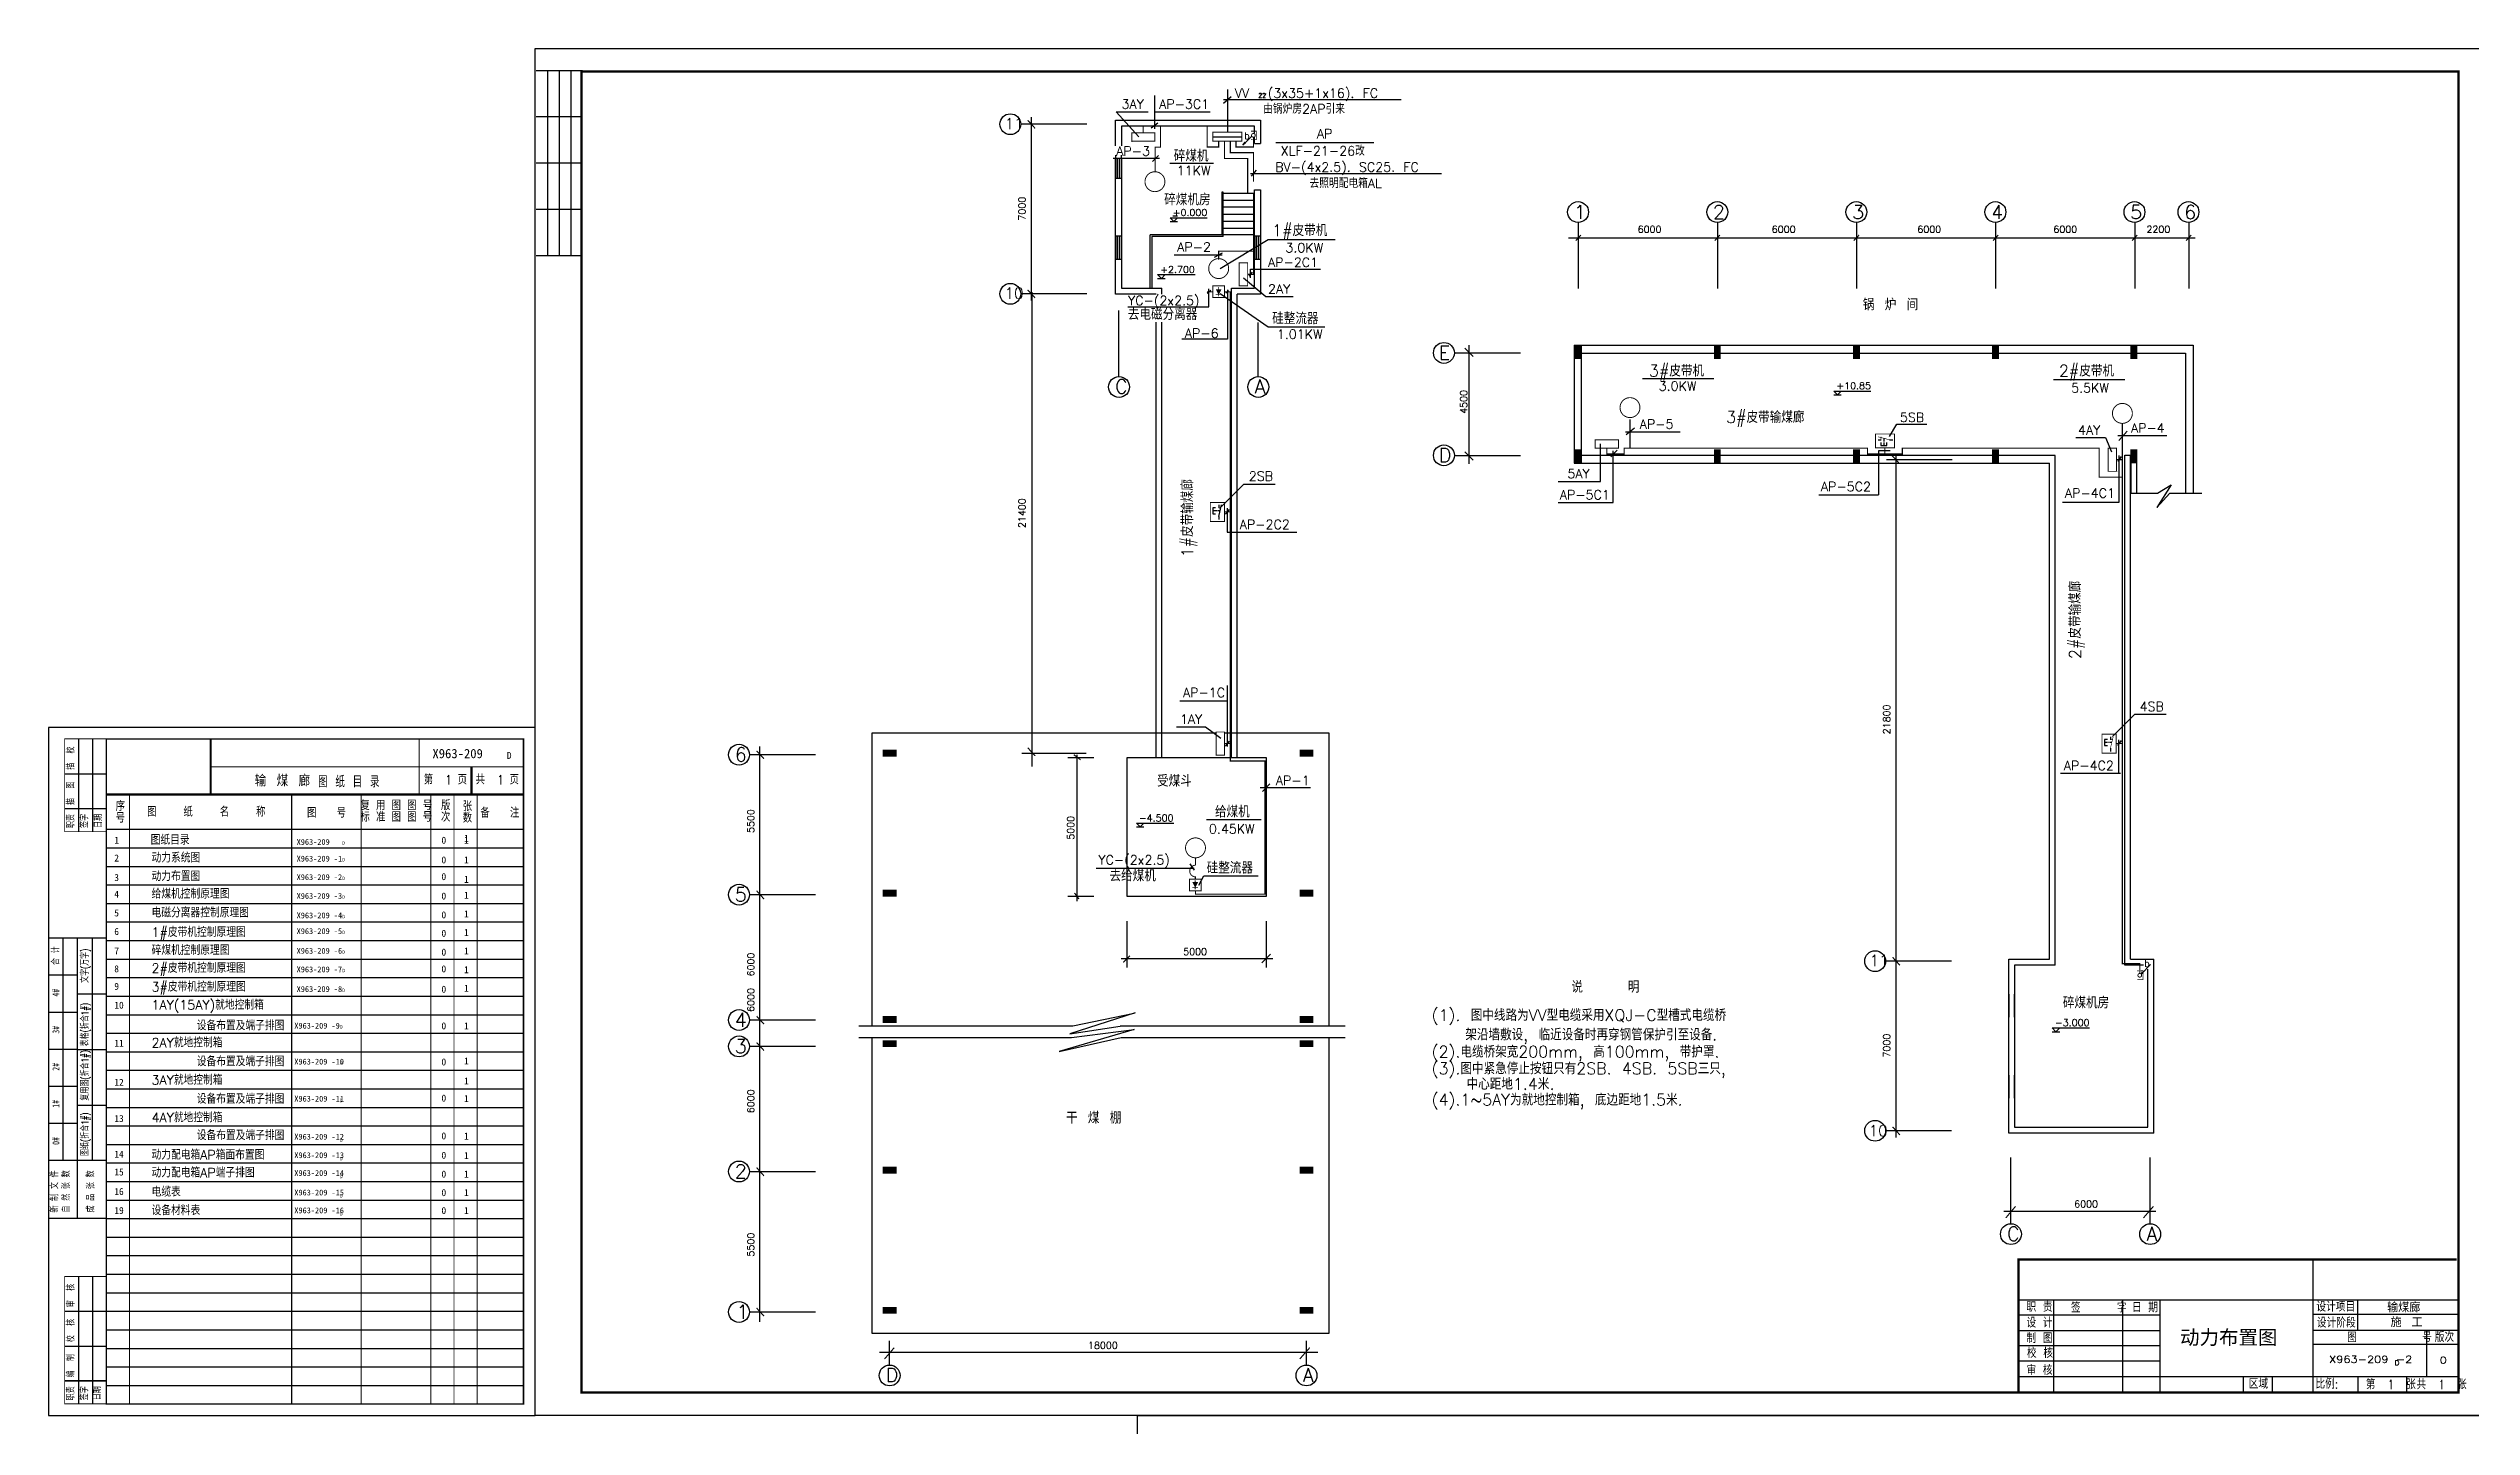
# Model space of a CAD drawing. Extents: x 385 to 3225, y -5 to 1635.
# Drawn here: x 385 to 1431, y 810 to 1405 of the extents above; entities that cross this region are included whole.
import ezdxf
from ezdxf.enums import TextEntityAlignment as Align

# ---------------------------------------------------------------- set-up
doc = ezdxf.new("R2010")
doc.units = 0
doc.header["$LTSCALE"] = 30
doc.header["$MEASUREMENT"] = 0
doc.linetypes.add('CENTER', pattern=[2, 1.25, -0.25, 0.25, -0.25])
doc.layers.get('0').update_dxf_attribs({"linetype": 'CONTINUOUS'})
for name, color, linetype in [('4', 1, 'CENTER'), ('DIM', 3, 'CONTINUOUS'), ('HZ', 3, 'CONTINUOUS')]:
    doc.layers.add(name, color=color, linetype=linetype)
doc.styles.add('HZ', font='txt', dxfattribs={"bigfont": 'hztxt'})

msp = doc.modelspace()

# ---------------------------------------------------------------- linework, layer by layer
for p, q in [((595, 815), (595, 1405)), ((595, 1405), (1435, 1405)), ((595.4, 1395.5), (615.4, 1395.5)), ((600.4, 1395.6), (600.4, 1315.6)), ((605.4, 1395.6), (605.4, 1315.6)), ((610.4, 1395.6), (610.4, 1315.6)), ((862.3, 1384.7), (862.3, 1370.3)), ((895.4, 1384.1), (892.1, 1381.3)), ((892.1, 1382.9), (968.8, 1382.9)), ((595.4, 1375.6), (615.4, 1375.6)), ((804.5, 1372.4), (833.1, 1372.4)), ((809.1, 1375.4), (809.1, 1296.2)), ((845.5, 1374), (908, 1374)), ((845.5, 1363), (845.5, 1374)), ((855.5, 1366.8), (845.8, 1377.7)), ((845.8, 1377.7), (859.6, 1377.7)), ((848, 1371.5), (848, 1363)), ((905.5, 1371.5), (848, 1371.5)), ((863.7, 1372.8), (860.8, 1370.6)), ((862.3, 1377.6), (886.3, 1377.6)), ((905.5, 1368.4), (905.5, 1371.5)), ((908, 1374), (908, 1364)), ((887.5, 1366.9), (900, 1366.9)), ((904.3, 1367.1), (900.4, 1363.2)), ((900.4, 1363.2), (901.4, 1364.5)), ((901.6, 1364.2), (900.4, 1363.2)), ((901.4, 1364.5), (901.3, 1364.1)), ((901.3, 1364.1), (901.6, 1364.2)), ((905.5, 1364), (905.5, 1366.5)), ((905.5, 1364), (908, 1364)), ((914.6, 1364.4), (957, 1364.4)), ((595.4, 1355.6), (615.4, 1355.6)), ((844.5, 1357.7), (864.5, 1357.7)), ((845.5, 1359), (845.5, 1349)), ((845.5, 1299), (845.5, 1357.2)), ((845.5, 1349), (848, 1349)), ((846.3, 1349), (846.3, 1357.2)), ((847.2, 1349), (847.2, 1357.2)), ((848, 1349), (848, 1359)), ((848, 1357.2), (848, 1301.5)), ((864.1, 1358.8), (861.5, 1356.2)), ((868.9, 1355.5), (887.8, 1355.5)), ((903.7, 1351), (986.1, 1351)), ((906.2, 1352.5), (904, 1349.9)), ((892, 1343), (891.4, 1343)), ((891.4, 1343), (891.4, 1324.5)), ((892, 1323.9), (892, 1343)), ((892, 1342.5), (905.5, 1342.5)), ((892, 1339.5), (905.5, 1339.5)), ((905.5, 1344), (908, 1344)), ((905.5, 1301.5), (905.5, 1344)), ((905.5, 1342.5), (905.6, 1342.5)), ((908, 1344), (908, 1299)), ((595.4, 1335.6), (615.4, 1335.6)), ((869, 1331.9), (885.1, 1331.9)), ((869, 1331.9), (870.6, 1330.3)), ((869, 1330.3), (872.3, 1330.3)), ((870.2, 1332.7), (872.3, 1332.7)), ((870.6, 1330.3), (872.3, 1331.9)), ((892, 1336.6), (905.5, 1336.6)), ((892, 1333.5), (905.6, 1333.5)), ((892, 1330.5), (905.6, 1330.5)), ((1045.2, 1330.1), (1045.2, 1301.4)), ((1105.2, 1330.1), (1105.2, 1301.4)), ((1165.2, 1330.1), (1165.2, 1301.4)), ((1225.3, 1330.1), (1225.3, 1301.4)), ((1285.3, 1330.1), (1285.3, 1301.4)), ((1308.6, 1330.1), (1308.6, 1301.4)), ((845.5, 1324), (845.5, 1314)), ((848, 1324), (845.5, 1324)), ((846.3, 1314), (846.3, 1324)), ((847.2, 1314), (847.2, 1324)), ((848, 1314), (848, 1324)), ((860.5, 1301.6), (860.5, 1324.6)), ((905.5, 1324.5), (860.5, 1324.5)), ((892, 1323.9), (861.1, 1323.9)), ((861.1, 1323.9), (861.1, 1301.6)), ((890.7, 1310), (911.4, 1322.6)), ((892, 1327.5), (905.6, 1327.5)), ((908, 1324), (905.5, 1324)), ((905.5, 1324), (905.5, 1314)), ((906.3, 1314), (906.3, 1324)), ((907.2, 1314), (907.2, 1324)), ((908, 1314), (908, 1324)), ((911.4, 1322.6), (940.3, 1322.6)), ((1040.9, 1323.3), (1311.4, 1323.3)), ((595.4, 1315.6), (615.4, 1315.6)), ((845.5, 1314), (848, 1314)), ((863.6, 1307.4), (879.8, 1307.4)), ((863.6, 1307.4), (865.3, 1305.7)), ((865.3, 1305.7), (866.9, 1307.4)), ((870.8, 1316), (891.5, 1316)), ((891.5, 1316.7), (888.1, 1314.8)), ((904.4, 1308.4), (903, 1306.7)), ((903.7, 1306), (903.7, 1309.7)), ((903.7, 1309.7), (934, 1309.7)), ((905.5, 1314), (908, 1314)), ((804.5, 1299.2), (833.1, 1299.2)), ((809.4, 1299.8), (809.4, 1095.1)), ((863, 1299), (845.5, 1299)), ((848, 1301.5), (865.5, 1301.5)), ((863.6, 1305.7), (866.9, 1305.7)), ((865.5, 1299), (865.5, 1301.5)), ((886.6, 1300.6), (885, 1299.2)), ((885.7, 1293.5), (885.7, 1301.2)), ((890.7, 1299.3), (911.4, 1284.9)), ((894.3, 1300.6), (893.1, 1299.4)), ((893.8, 1300.8), (893.8, 1279.5)), ((895.5, 1099), (895.5, 1301.5)), ((895.5, 1301.5), (905.5, 1301.5)), ((898, 1099), (898, 1299)), ((905.5, 1299), (898, 1299)), ((900.7, 1306), (910.3, 1297.9)), ((908, 1299), (905.5, 1299)), ((910.3, 1297.9), (922.1, 1297.9)), ((846.9, 1263.3), (846.9, 1291.9)), ((850.8, 1293.5), (885.7, 1293.5)), ((863, 1099), (863, 1286.9)), ((865.5, 1099), (865.5, 1286.9)), ((907.1, 1263.3), (907.1, 1286.8)), ((893.8, 1279.5), (874.1, 1279.5)), ((911.4, 1284.9), (935.8, 1284.9)), ((997.9, 1276.9), (997.9, 1225.7)), ((1043.4, 1277), (1310.6, 1277)), ((1043.4, 1276.9), (1043.4, 1226)), ((1046.4, 1277), (1046.4, 1226)), ((1310.6, 1277), (1310.6, 1213.1)), ((991.6, 1273.7), (1020.2, 1273.7)), ((1046.4, 1273.5), (1307.2, 1273.5)), ((1307.2, 1273.5), (1307.2, 1213.1)), ((1072.9, 1262.5), (1103.7, 1262.5)), ((1155.4, 1257.1), (1171.5, 1257.1)), ((1155.4, 1257.1), (1157, 1255.5)), ((1155.4, 1255.5), (1158.7, 1255.5)), ((1157, 1255.5), (1158.7, 1257.1)), ((1250.3, 1262.1), (1281.1, 1262.1)), ((1054.8, 1218.1), (1054.8, 1234.3)), ((1065.5, 1239.5), (1089.2, 1239.5)), ((1069.4, 1241.1), (1065.8, 1238.2)), ((1174.6, 1236.1), (1175.9, 1236.1)), ((1175.8, 1234.9), (1175.8, 1233.6)), ((1177.1, 1236.7), (1177.1, 1235.7)), ((1177.1, 1235.4), (1177.1, 1234.9)), ((1177.1, 1234.6), (1177.1, 1233.6)), ((1178.3, 1233.6), (1178.3, 1234.9)), ((1179.5, 1237.5), (1182.7, 1242.8)), ((1179.5, 1236.1), (1180.9, 1236.1)), ((1179.6, 1236.1), (1179.6, 1236.1)), ((1182.7, 1242.8), (1195.6, 1242.8)), ((1259.9, 1237.1), (1272.7, 1237.1)), ((1272.7, 1237.1), (1275.3, 1230.9)), ((1278, 1237.9), (1299.2, 1237.9)), ((1282, 1239.9), (1278.4, 1235.8)), ((991.6, 1229.4), (1020.2, 1229.4)), ((1043.4, 1226), (1248.5, 1226)), ((1046.4, 1229.5), (1251, 1229.5)), ((1061.9, 1231.7), (1059.3, 1228.8)), ((1060.3, 1209), (1060.3, 1231.4)), ((1179.8, 1231.3), (1174.8, 1231.3)), ((1174.8, 1231.3), (1174.8, 1212.3)), ((1175.8, 1233.6), (1178.3, 1233.6)), ((1178.2, 1227.6), (1206.5, 1227.6)), ((1182.2, 1229.9), (1182.2, 1011.4)), ((1248.5, 1011.9), (1248.5, 1226)), ((1251, 1011.9), (1251, 1229.4)), ((1279.4, 1228.9), (1278, 1226.7)), ((1278.4, 1229.4), (1278.4, 1209)), ((1281, 1229.5), (1283.5, 1229.5)), ((1281, 1229.3), (1281, 1229.5)), ((1281, 1011.9), (1281, 1229.4)), ((1283.5, 1011.9), (1283.5, 1229.4)), ((1283.6, 1226), (1283.6, 1213.1)), ((1286.1, 1226), (1286.1, 1213.1)), ((891.2, 1207.3), (900.8, 1217)), ((900.8, 1217), (914.4, 1217)), ((1036.5, 1218.1), (1054.8, 1218.1)), ((1283.5, 1213.1), (1295.1, 1213.1)), ((1301, 1216.6), (1294.9, 1206.9)), ((1294.9, 1206.9), (1300.5, 1213.1)), ((1295.1, 1213.1), (1301, 1216.6)), ((1300.5, 1213.1), (1314.3, 1213.1)), ((888.5, 1205.5), (887.4, 1205.5)), ((888.7, 1206.7), (887.5, 1206.7)), ((887.5, 1206.7), (887.5, 1204.2)), ((887.5, 1204.2), (888.7, 1204.2)), ((889.2, 1205.5), (888.7, 1205.5)), ((890.5, 1205.5), (889.5, 1205.5)), ((890, 1208), (890, 1206.7)), ((890, 1203), (891.2, 1208)), ((890, 1203), (890, 1203)), ((890, 1203), (890, 1201.7)), ((894.5, 1206), (892.8, 1204)), ((893.7, 1206.6), (893.7, 1196.3)), ((1036.5, 1209), (1060.3, 1209)), ((1149, 1212.3), (1174.8, 1212.3)), ((1278.4, 1209), (1254.2, 1209)), ((893.7, 1196.3), (923.7, 1196.3)), ((893.7, 1130.1), (893.7, 1103.8)), ((873.2, 1123.4), (893.7, 1123.4)), ((385, 1112), (385, 815)), ((595, 1112), (385, 1112)), ((595, 815), (595, 1112)), ((740.3, 1109.5), (740.3, 983.1)), ((888.9, 1109.5), (740.3, 1109.5)), ((871.8, 1112.3), (884.3, 1112.3)), ((884.3, 1112.3), (891, 1107.4)), ((937.7, 1109.5), (892.4, 1109.5)), ((937.7, 983.2), (937.7, 1109.5)), ((1275.7, 1108), (1285.3, 1117.7)), ((1285.3, 1117.7), (1298.9, 1117.7)), ((687.4, 1100.3), (716, 1100.3)), ((691.9, 1103.7), (691.9, 982.3)), ((805, 1100.9), (832.8, 1100.9)), ((824.9, 1099), (836.1, 1099)), ((828.8, 1100.2), (828.8, 1037)), ((850.5, 1039), (850.5, 1099)), ((850.5, 1099), (910.5, 1099)), ((861.1, 1099), (861.1, 1099)), ((894.6, 1106.1), (892.8, 1103.9)), ((910.5, 1099), (910.5, 1098.8)), ((910.5, 1098.8), (910.5, 1096.3)), ((1273.3, 1105.4), (1272.2, 1105.4)), ((1272.3, 1106.7), (1272.3, 1104.2)), ((1273.5, 1106.7), (1272.3, 1106.7)), ((1272.3, 1104.2), (1273.5, 1104.2)), ((1274, 1105.4), (1273.6, 1105.4)), ((1275.3, 1105.4), (1274.4, 1105.4)), ((1274.8, 1107.9), (1274.8, 1106.6)), ((1274.8, 1103), (1274.8, 1101.6)), ((1274.8, 1102.9), (1274.8, 1102.9)), ((1279.4, 1106.4), (1277.9, 1104.2)), ((1278.5, 1092.1), (1278.5, 1106.6)), ((912.1, 1087.7), (908.9, 1084.3)), ((910.5, 1097.8), (910.5, 1097.7)), ((910.5, 1096.2), (910.5, 1039)), ((1253.3, 1092.2), (1279.2, 1092.2)), ((907.9, 1086), (929.7, 1086)), ((410, 1068), (590, 1068)), ((854.5, 1070.7), (870.6, 1070.7)), ((854.5, 1070.7), (856.1, 1069)), ((854.5, 1069), (857.7, 1069)), ((856.1, 1069), (857.7, 1070.7)), ((884.8, 1072.2), (908.4, 1072.2)), ((410, 1060), (590, 1060)), ((410, 1052), (590, 1052)), ((837.1, 1051.3), (879.4, 1051.3)), ((877.6, 1053.1), (879.4, 1050.4)), ((881.4, 1043.9), (883.6, 1047.9)), ((883.6, 1047.9), (907.1, 1047.9)), ((410, 1044), (590, 1044)), ((410, 1044), (590, 1044)), ((410, 1036), (590, 1036)), ((687.4, 1039.8), (716, 1039.8)), ((824.9, 1039.2), (836.1, 1039.2)), ((910.5, 1039), (850.5, 1039)), ((410, 1028), (590, 1028)), ((850.4, 1028.4), (850.4, 1008.4)), ((910.5, 1028.4), (910.5, 1008.4)), ((410, 1021), (385, 1021)), ((391.2, 1021), (391.2, 925)), ((397.5, 900), (397.5, 1021)), ((403.8, 1021), (403.8, 925)), ((410, 1020), (590, 1020)), ((397.5, 1005), (385, 1005)), ((410, 1012), (590, 1012)), ((410, 1004), (590, 1004)), ((847.9, 1012.2), (913.4, 1012.2)), ((1177.6, 1011.2), (1206.3, 1011.2)), ((1182.2, 1014.2), (1182.2, 935)), ((1231, 936.9), (1231, 1011.9)), ((1231, 1011.9), (1248.5, 1011.9)), ((1233.5, 1009.4), (1233.5, 939.4)), ((1251, 1009.4), (1233.5, 1009.4)), ((1251, 1009.4), (1251, 1011.9)), ((1281, 1009.4), (1281, 1011.9)), ((1289.1, 1009.4), (1281, 1009.4)), ((1283.5, 1011.9), (1293.5, 1011.9)), ((1288.2, 1005.6), (1292.2, 1009.7)), ((1288.9, 1006.1), (1288.2, 1005.7)), ((1288.3, 1005.7), (1288.7, 1006.4)), ((1288.7, 1006.4), (1288.9, 1006.1)), ((1291, 939.4), (1291, 1007.7)), ((1293.5, 936.9), (1293.5, 1011.9)), ((397.5, 997), (410, 997)), ((410, 996), (590, 996)), ((1231, 996.9), (1231, 986.9)), ((1233.5, 986.9), (1233.5, 996.9)), ((397.5, 989), (385, 989)), ((410, 988), (590, 988)), ((687.4, 985.8), (716, 985.8)), ((691.9, 985.8), (691.9, 974.4)), ((734.7, 983.2), (826.9, 983.2)), ((853.9, 988.8), (825.8, 979.7)), ((825.8, 979.7), (847.5, 983.1)), ((827, 983.2), (853.6, 988.7)), ((847.5, 983.2), (944.6, 983.2)), ((397.5, 973), (385, 973)), ((397.5, 973), (410, 973)), ((410, 980), (590, 980)), ((687.4, 974.4), (716, 974.4)), ((691.9, 978.7), (691.9, 855.5)), ((734.7, 978.2), (826.5, 978.2)), ((740.3, 978.2), (740.3, 850.5)), ((853.6, 981.6), (821.2, 972.1)), ((821.2, 972.1), (847.9, 978.2)), ((826.5, 978.2), (853.6, 981.6)), ((847.9, 978.2), (944.6, 978.2)), ((937.7, 850.5), (937.7, 978.2)), ((1249.7, 982.3), (1265.8, 982.3)), ((1249.7, 982.3), (1251.3, 980.6)), ((1249.7, 980.6), (1253, 980.6)), ((1251.3, 980.6), (1253, 982.3)), ((410, 972), (590, 972)), ((410, 964), (590, 964)), ((397.5, 957), (385, 957)), ((410, 956), (590, 956)), ((1231, 961.9), (1231, 951.9)), ((1233.5, 951.9), (1233.5, 961.9)), ((397.5, 949), (410, 949)), ((410, 948), (590, 948)), ((397.5, 941), (385, 941)), ((410, 940), (590, 940)), ((410, 932), (590, 932)), ((1177.6, 938), (1206.3, 938)), ((1291, 936.9), (1231, 936.9)), ((1233.5, 939.4), (1291, 939.4)), ((1293.5, 936.9), (1291, 936.9)), ((410, 925), (385, 925)), ((410, 924), (590, 924)), ((687.4, 920.3), (716, 920.3)), ((1231.8, 897.7), (1231.8, 926.3)), ((1292, 897.7), (1292, 926.3)), ((410, 916), (590, 916)), ((410, 900), (385, 900)), ((410, 908), (590, 908)), ((410, 900), (590, 900)), ((1228.9, 903.2), (1294.4, 903.2)), ((410, 892), (590, 892)), ((410, 884), (590, 884)), ((410, 876), (590, 876)), ((410, 868), (590, 868)), ((410, 860), (590, 860)), ((687.4, 859.8), (716, 859.8)), ((1235.5, 865), (1424.5, 865)), ((410, 852), (590, 852)), ((740.3, 850.5), (937.7, 850.5)), ((747.9, 836.7), (747.9, 847.3)), ((927.9, 836.7), (927.9, 847.3)), ((410, 844), (590, 844)), ((743.7, 842.3), (932.8, 842.3)), ((410, 836), (590, 836)), ((410, 828), (590, 828)), ((385, 815), (595, 815)), ((1435, 815), (595, 815)), ((855, 405), (855, 815)), ((855, 815), (1435, 815))]:
    msp.add_line(p, q)
at = {"color": 7}
for p, q in [((398, 1107), (398, 1067)), ((404, 1107), (404, 1067)), ((392, 1092), (410, 1092)), ((392, 1077), (410, 1077)), ((398, 875), (398, 820)), ((404, 875), (404, 820)), ((392, 860), (410, 860)), ((392, 845), (410, 845)), ((392, 830), (410, 830)), ((410, 830), (392, 830))]:
    msp.add_line(p, q, dxfattribs=at)
for points, const_width in [([(624, 825), (1425, 825), (1425, 1395), (615, 1395), (615, 825)], 1), ([(893.9, 1368.9), (893.9, 1387.3)], 0.5), ([(807.6, 1374), (810.8, 1370.5)], 0.5), ([(890, 1365), (890, 1362.5), (885, 1362.5), (885, 1371.6), (857.4, 1371.6), (857.4, 1368.6)], 0.5), ([(864.9, 1371.6), (864.9, 1362.4), (862.6, 1362.4), (862.6, 1351.5)], 0.5), ([(852.5, 1365), (862.5, 1365), (862.5, 1368.6), (852.5, 1368.6), (852.5, 1364.7)], 0.4), ([(892.5, 1365), (892.5, 1357.5), (902.5, 1357.5), (902.5, 1342.5), (905, 1342.5), (905, 1307.5), (902.5, 1307.5)], 0.5), ([(895, 1365), (895, 1360), (905, 1360), (905, 1347.5)], 0.5), ([(897.5, 1365), (897.5, 1362.5), (902.5, 1362.5), (905, 1362.5), (905, 1366.8)], 0.5), ([(904, 1365.7), (904.6, 1365.7)], 0.3), ([(904, 1369.3), (906.2, 1369.3), (906.2, 1365.7), (905.4, 1365.7)], 0.3), ([(905, 1317.5), (890, 1317.5), (890, 1313.8)], 0.5), ([(1046.3, 1324.5), (1044.1, 1322.1)], 0.5), ([(1106.3, 1324.5), (1104.1, 1322.1)], 0.5), ([(1166.4, 1324.5), (1164.1, 1322.1)], 0.5), ([(1226.4, 1324.5), (1224.2, 1322.1)], 0.5), ([(1286.4, 1324.5), (1284.2, 1322.1)], 0.5), ([(1309.7, 1324.5), (1307.5, 1322.1)], 0.5), ([(807.6, 1300.8), (810.8, 1297.3)], 0.5), ([(885, 1300), (887.5, 1300)], 0.4), ([(888.7, 1298.9), (891.2, 1298.9)], 0.3), ([(890, 1302), (890, 1298)], 0.4), ([(892.4, 1300), (895, 1300), (895, 1105), (892.5, 1105)], 0.5), ([(996.2, 1275.7), (999.9, 1272)], 0.5), ([(1045.2, 1271), (1045.2, 1277)], 3), ([(1105.2, 1271), (1105.2, 1277)], 3), ([(1165.2, 1271), (1165.2, 1277)], 3), ([(1225.3, 1271), (1225.3, 1277)], 3), ([(1284.9, 1271), (1284.9, 1277)], 3), ([(1067.5, 1232.5), (1067.5, 1245)], 0.5), ([(1173.4, 1238.6), (1173.4, 1232.6), (1181.6, 1232.6), (1181.6, 1238.6), (1173.2, 1238.6)], 0.4), ([(1179.6, 1236.1), (1174.6, 1237.4)], 0.25), ([(1175.8, 1237.4), (1175.8, 1236.1)], 0.25), ([(1280, 1227.5), (1280, 1243.2)], 0.5), ([(996.2, 1231), (999.9, 1227.3)], 0.5), ([(1045.2, 1226), (1045.2, 1232)], 3), ([(1280, 1220), (1270, 1220), (1270, 1232.5), (1185, 1232.5), (1185, 1230), (1170, 1230), (1170, 1232.5), (1065, 1232.5), (1065, 1230), (1057.5, 1230), (1057.5, 1232.5)], 0.5), ([(1105.2, 1226), (1105.2, 1232)], 3), ([(1165.2, 1226), (1165.2, 1232)], 3), ([(1177.5, 1230), (1177.5, 1232.5)], 0.5), ([(1180.6, 1229.3), (1183.6, 1226)], 0.5), ([(1225.3, 1226), (1225.3, 1232)], 3), ([(1277.5, 1222.5), (1277.5, 1232.5), (1273.9, 1232.5), (1273.9, 1222.5), (1277.8, 1222.5)], 0.4), ([(1280, 1022.5), (1280, 1227.5), (1277.5, 1227.5)], 0.5), ([(1284.9, 1226), (1284.9, 1232)], 3), ([(891.2, 1206.7), (890, 1206.7)], 0.25), ([(892.5, 1205), (895.1, 1205)], 0.5), ([(1277.3, 1109.1), (1271.2, 1109.1), (1271.2, 1100.9), (1277.3, 1100.9), (1277.3, 1109.3)], 0.4), ([(690.6, 1101.9), (693.8, 1098.4)], 0.5), ([(745, 1100.9), (751, 1100.9)], 3), ([(807.6, 1103.2), (810.8, 1099.7)], 0.5), ([(827.5, 1100.2), (830.4, 1098)], 0.5), ([(895, 1105), (895, 1097.5), (910, 1097.5), (910, 1055)], 0.5), ([(924.9, 1100.9), (930.9, 1100.9)], 3), ([(1274.8, 1102.9), (1276, 1107.9)], 0.25), ([(1276, 1106.7), (1274.8, 1106.7)], 0.25), ([(1280, 1105), (1277.5, 1105)], 0.5), ([(879.9, 1047.7), (879.9, 1046.5)], 0.5), ([(880, 1041.5), (880, 1040), (910, 1040), (910, 1055)], 0.5), ([(879.9, 1046), (879.9, 1042.1)], 0.4), ([(880, 1052.5), (880, 1055.8)], 0.4), ([(690.6, 1041.5), (693.8, 1037.9)], 0.5), ([(745, 1040.4), (751, 1040.4)], 3), ([(827.8, 1040.5), (829.7, 1037.9)], 0.5), ([(878.7, 1043), (881.1, 1043)], 0.3), ([(924.9, 1040.4), (930.9, 1040.4)], 3), ([(912.4, 1014.1), (908.6, 1010.3)], 0.5), ([(1287.5, 1005.7), (1287.5, 1010), (1280, 1010), (1280, 1022.5)], 0.5), ([(851.7, 1013.4), (848.8, 1010.6)], 0.5), ([(1180.8, 1012.8), (1184, 1009.3)], 0.5), ([(1286.4, 1006.9), (1287, 1006.9)], 0.4), ([(1287.9, 1006.9), (1288.9, 1006.9), (1288.9, 1003.1), (1286.4, 1003.1)], 0.4), ([(690.6, 987.4), (693.8, 983.9)], 0.5), ([(745, 985.9), (751, 985.9)], 3), ([(924.9, 985.9), (930.9, 985.9)], 3), ([(690.6, 976), (693.8, 972.5)], 0.5), ([(745, 975.5), (751, 975.5)], 3), ([(924.9, 975.5), (930.9, 975.5)], 3), ([(1180.8, 939.6), (1184, 936.1)], 0.5), ([(690.6, 922), (693.8, 918.4)], 0.5), ([(745, 920.9), (751, 920.9)], 3), ([(924.9, 920.9), (930.9, 920.9)], 3), ([(1233.9, 905.3), (1229.7, 900.3)], 0.5), ([(1293.4, 905.3), (1289.1, 900.3)], 0.5), ([(1424.2, 882.4), (1235.1, 882.4), (1235.1, 825)], 1), ([(690.6, 861.4), (693.8, 857.9)], 0.5), ([(745, 860.4), (751, 860.4)], 3), ([(924.9, 860.4), (930.9, 860.4)], 3), ([(750, 844.3), (745.8, 839.4)], 0.5), ([(929.3, 844.3), (925, 839.4)], 0.5), ([(614.5, 825), (624, 825)], 1)]:
    msp.add_lwpolyline(points, dxfattribs=dict(const_width=const_width))
at = {"const_width": 0.4}
for points in [[(900, 1368.9), (887.5, 1368.9), (887.5, 1365), (900, 1365)], [(902.5, 1302.5), (902.5, 1312.5), (898.9, 1312.5), (898.9, 1302.5)], [(887.5, 1297.5), (887.5, 1302.5), (892.5, 1302.5), (892.5, 1297.5)], [(1052.5, 1232.5), (1062.5, 1232.5), (1062.5, 1236.1), (1052.5, 1236.1)], [(892.5, 1209.1), (886.4, 1209.1), (886.4, 1200.9), (892.5, 1200.9)], [(892.5, 1100), (892.5, 1110), (888.9, 1110), (888.9, 1100)], [(877.4, 1041.5), (877.4, 1046.5), (882.4, 1046.5), (882.4, 1041.5)]]:
    msp.add_lwpolyline(points, close=True, dxfattribs=at)
for points in [[(904.2, 1367.5, 1), (905.8, 1367.5, 1)], [(858.2, 1347.5, 1), (866.8, 1347.5, 1)], [(885.7, 1310, 1), (894.3, 1310, 1)], [(1063.2, 1250, 1), (1071.8, 1250, 1)], [(1275.7, 1247.5, 1), (1284.3, 1247.5, 1)], [(875.7, 1060, 1), (884.3, 1060, 1)], [(1286.7, 1005, 1), (1288.3, 1005, 1)]]:
    msp.add_lwpolyline(points, format="xyb", close=True, dxfattribs=at)
for points in [[(890, 1301.1, 2.5, 0, 0), (890, 1298.6, 0, 0, 0)], [(879.9, 1045.2, 2.5, 0, 0), (879.9, 1042.7, 0, 0, 0)]]:
    msp.add_lwpolyline(points, format="xyseb")
at = {"color": 4}
for points, const_width in [([(410, 1107), (392, 1107), (392, 1067), (410, 1067)], 0.4), ([(455, 1083), (455, 1107)], 1), ([(545, 1083), (545, 1107)], 0.4), ([(455, 1095), (590, 1095)], 0.4), ([(567.5, 1083), (567.5, 1095)], 1), ([(410, 1083), (590, 1083)], 1), ([(410, 820), (392, 820), (392, 875), (410, 875)], 0.4)]:
    msp.add_lwpolyline(points, dxfattribs=dict(at, const_width=const_width))
at = {"color": 4, "const_width": 0.6}
msp.add_lwpolyline([(590, 1107), (410, 1107), (410, 820), (590, 820)], close=True, dxfattribs=at)
at = {"color": 2}
for points, const_width in [([(420, 1083), (420, 820)], 0.4), ([(490, 1083), (490, 820)], 0.6), ([(520, 1083), (520, 820)], 0.4), ([(550, 1083), (550, 820)], 0.4), ([(560, 1083), (560, 820)], 0.4), ([(570, 1083), (570, 820)], 0.4)]:
    msp.add_lwpolyline(points, dxfattribs=dict(at, const_width=const_width))
at = {"const_width": 0.4}
msp.add_lwpolyline([(880, 1052.5, 1), (880, 1047.5, 1)], format="xyb", dxfattribs=at)
for centre in [(800.1, 1372.3), (1045.1, 1334.4), (1105.2, 1334.4), (1165.2, 1334.4), (1225.2, 1334.4), (1285.2, 1334.4), (1308.5, 1334.4), (800.1, 1299.1), (987.2, 1273.6), (847, 1258.9), (907.1, 1258.9), (987.2, 1229.4), (683, 1100.2), (683, 1039.8), (1173.3, 1011.1), (683, 985.7), (683, 974.3), (1173.3, 937.9), (683, 920.3), (1231.9, 893.3), (1292, 893.3), (683, 859.7), (748, 832.3), (927.9, 832.3)]:
    msp.add_circle(centre, 4.5)
at = {"layer": 'DIM', "color": 3}
msp.add_line((470.9, 859.7), (470.9, 859.7), dxfattribs=at)
at = {"layer": 'HZ', "color": 3}
for p, q in [((1362.2, 882.2), (1362.2, 825)), ((1296.2, 858.3), (1235.1, 858.3)), ((1250.2, 865), (1250.2, 825)), ((1280.1, 865), (1280.1, 826.9)), ((1280.1, 865), (1280.1, 825)), ((1296.2, 865), (1296.2, 825)), ((1425.1, 858.6), (1362.2, 858.6)), ((1381.6, 851.9), (1381.6, 865)), ((1296.2, 851.5), (1235.1, 851.5)), ((1362.2, 851.9), (1425.1, 851.9)), ((1411.4, 831.8), (1411.4, 851.9)), ((1235.1, 845.2), (1296.2, 845.2)), ((1296.2, 838.5), (1235.1, 838.5)), ((1425.1, 845.6), (1362.2, 845.6)), ((1235.1, 831.8), (1425.1, 831.8)), ((1332.3, 825), (1332.3, 831.8)), ((1344.7, 831.8), (1344.7, 825)), ((1381.6, 831.8), (1381.6, 825)), ((1402.8, 825), (1402.8, 831.8))]:
    msp.add_line(p, q, dxfattribs=at)

# ---------------------------------------------------------------- texts
at = {"style": 'HZ'}
for s, height, p in [('3AY', 4, (848.1, 1379)), ('AP-3C1', 4, (864.3, 1379)), ('VV -(3x35+1x16). FC', 4, (897, 1383.7)), ('22', 2, (907.1, 1383.7)), ('由锅炉房2AP引来', 4, (909.2, 1376.9)), ('11', 4.8, (797.6, 1370.1)), ('AP', 4, (932.4, 1366.2)), ('AP-3', 4, (845.8, 1358.7)), ('碎煤机', 5, (870.6, 1356.2)), ('碎煤机', 5, (870.6, 1356.2)), ('b', 3, (901, 1365.8)), ('XLF-21-26改', 4, (916.8, 1358.8)), ('11KW', 4, (871.9, 1350.3)), ('BV-(4x2.5). SC25. FC', 4, (914.4, 1351.8)), ('去照明配电箱AL', 4, (929.2, 1344.8)), ('碎煤机房', 5, (866.5, 1337.3)), ('+0.000', 3, (870.2, 1332.7)), ('1#皮带机', 5, (913.1, 1324)), ('1', 6, (1043.3, 1331.4)), ('6000', 3, (1070.8, 1325.5)), ('2', 6, (1103.3, 1331.4)), ('6000', 3, (1128.7, 1325.5)), ('3', 6, (1163.4, 1331.4)), ('6000', 3, (1191.5, 1325.5)), ('4', 6, (1223.4, 1331.4)), ('6000', 3, (1250.2, 1325.5)), ('5', 6, (1283.4, 1331.4)), ('2200', 3, (1290.4, 1325.5)), ('6', 6, (1306.7, 1331.4)), ('AP-2', 4, (872.1, 1317.3)), ('3.0KW', 4, (918.8, 1317)), ('+2.700', 3, (864.8, 1308.1)), ('AP-2C1', 4, (911.3, 1310.7)), ('10', 4.8, (797.6, 1297)), ('YC-(2x2.5)', 4, (850.9, 1294.2)), ('2AY', 4, (911.3, 1299.2)), ('锅 炉 间', 5, (1168, 1292)), ('去电磁分离器', 5, (850.8, 1287.8)), ('硅整流器', 5, (913.1, 1286)), ('AP-6', 4, (875.4, 1280.1)), ('1.01KW', 4, (915.1, 1279.7)), ('E', 6, (985, 1270.7)), ('3#皮带机', 5, (1075.7, 1263.4)), ('2#皮带机', 5, (1252.6, 1263.4)), ('C', 6, (845.3, 1256.1)), ('A', 6, (905.5, 1256.1)), ('3.0KW', 4, (1079.9, 1257.3)), ('+10.85', 3, (1156.6, 1257.9)), ('5.5KW', 4, (1257.9, 1256.5)), ('AP-5', 4, (1071.7, 1240.9)), ('3#皮带输煤廊', 5, (1109, 1243.4)), ('5SB', 4, (1184, 1243.8)), ('4AY', 4, (1260.9, 1238.3)), ('AP-4', 4, (1283.7, 1239.2)), ('D', 6, (985, 1226.5)), ('5AY', 4, (1040.5, 1219.5)), ('2SB', 4, (903, 1218.4)), ('AP-5C1', 4, (1037.2, 1210.4)), ('AP-5C2', 4, (1149.9, 1213.9)), ('AP-4C1', 4, (1255.2, 1211.1)), ('AP-2C2', 4, (899.1, 1197.6)), ('AP-1C', 4, (874.6, 1125)), ('4SB', 4, (1287.4, 1119)), ('1AY', 4, (873.3, 1113.5)), ('6', 6, (681.2, 1097.3)), ('受煤斗', 5, (863.4, 1086.4)), ('AP-1', 4, (914.7, 1087.1)), ('AP-4C2', 4, (1254.7, 1093.5)), ('给煤机', 5, (888.4, 1073.1)), ('-4.500', 3, (855.6, 1071.4)), ('0.45KW', 4, (885.8, 1066.2)), ('YC-(2x2.5)', 4, (838.1, 1052.8)), ('去给煤机', 5, (842.9, 1045.5)), ('硅整流器', 5, (884.8, 1048.9)), ('5', 6, (681.2, 1036.9)), ('5000', 3, (874.7, 1013.7)), ('11', 4.8, (1170.9, 1009)), ('b', 3, (1289.4, 1008.6)), ('说    明', 5, (1042.2, 997.5)), ('碎煤机房', 5, (1254.3, 990.7)), ('4', 6, (681.2, 982.8)), ('(1). 图中线路为VV型电缆采用XQJ-C型槽式电缆桥', 5, (981.9, 985.3)), ('-3.000', 3, (1250.9, 983)), ('3', 6, (681.2, 971.4)), ('(2).电缆桥架宽200mm, 高100mm, 带护罩.', 5, (981.9, 969.5)), ('   架沿墙敷设, 临近设备时再穿钢管保护引至设备.', 5, (981.9, 976.9)), ('(3).图中紧急停止按钮只有2SB. 4SB. 5SB三只,', 5, (981.9, 962.3)), ('(4).1~5AY为就地控制箱, 底边距地1.5米.', 5, (981.9, 948.8)), ('中心距地1.4米.', 5, (997, 955.6)), ('干 煤 棚', 5, (824.1, 941)), ('10', 4.8, (1170.5, 935.5)), ('2', 6, (681.2, 917.4)), ('6000', 3, (1259.2, 904.8)), ('C', 6, (1230.2, 890.4)), ('A', 6, (1290.4, 890.4)), ('1', 6, (682, 856.8)), ('18000', 3, (833.6, 843.8)), ('D', 6, (746.3, 829.5)), ('A', 6, (926.3, 829.5))]:
    msp.add_text(s, height=height, dxfattribs=at).set_placement(p)
for s, height, p in [('7000', 3, (806.6, 1330.7)), ('4500', 3, (997.2, 1247.3)), ('1#皮带输煤廊', 5, (879, 1185.4)), ('21400', 3, (806.6, 1198)), ('2#皮带输煤廊', 5, (1262.1, 1141.5)), ('21800', 3, (1179.8, 1109)), ('5500', 3, (689.6, 1066.4)), ('5000', 3, (827.6, 1063.5)), ('6000', 3, (689.6, 1004.5)), ('6000', 3, (689.6, 989.2)), ('7000', 3, (1179.8, 969.5)), ('6000', 3, (689.6, 945.5)), ('5500', 3, (689.6, 883.6))]:
    msp.add_text(s, height=height, rotation=90, dxfattribs=at).set_placement(p)
at = {"color": 7, "style": 'HZ', "width": 0.75}
for s, p in [('描  校', (396.2, 1098.7)), ('描  图', (396.2, 1083.5)), ('职责', (396.2, 1071.6)), ('签字', (402.1, 1071.6)), ('日期', (408.1, 1071.6)), ('合 计', (389.7, 1013.5)), ('文字(万字)', (402.3, 1009.1)), ('表格(折合1#)', (402.3, 983.7)), ('复用图(折合1#)', (402.3, 961.8)), ('图纸(折合1#)', (402.3, 936.4)), ('新 制 文 件', (389.2, 911.7)), ('自 然 张 数', (394.2, 911.7)), ('成 品 张 数', (404.8, 911.7)), ('审  核', (396.2, 866.8)), ('校  核', (396.2, 851.7)), ('编  制', (396.2, 836.5)), ('职责', (396.2, 824.6)), ('签字', (402.1, 824.6)), ('日期', (407.6, 824.6))]:
    msp.add_text(s, height=3, rotation=90, dxfattribs=at).set_placement(p, align=Align.CENTER)
at = {"color": 2, "style": 'HZ', "width": 0.75}
for s, height, p in [('图 纸 目 录', 5, (514.6, 1086.1)), ('图    纸    名    称', 4, (453.1, 1073.5)), ('图   号', 4, (505, 1073.1)), ('复 用 图 图 号', 4, (535.1, 1076.3)), ('备   注', 4, (579.8, 1073.1)), ('标 准 图 图 号', 4, (535.1, 1071.3))]:
    msp.add_text(s, height=height, dxfattribs=at).set_placement(p, align=Align.CENTER)
at = {"color": 7, "style": 'HZ', "width": 0.75}
for s, p in [('第  1 页', (556.3, 1087.4)), ('共  1 页', (578.7, 1087.4))]:
    msp.add_text(s, height=4, dxfattribs=at).set_placement(p, align=Align.CENTER)
at = {"color": 2, "style": 'HZ', "width": 0.75}
for s, p in [('序', (414, 1075.9)), ('版', (554.4, 1076.3)), ('张', (563.8, 1075.9)), ('号', (414, 1070.9)), ('次', (554.4, 1071.3)), ('数', (563.8, 1070.9))]:
    msp.add_text(s, height=4, dxfattribs=at).set_placement(p)
at = {"width": 0.7}
for s, p in [('4#', (389.7, 997.5)), ('3#', (389.7, 981.5)), ('2#', (389.7, 965.5)), ('1#', (389.7, 949.5)), ('0#', (389.7, 933.5))]:
    msp.add_text(s, height=3, rotation=90, dxfattribs=at).set_placement(p, align=Align.CENTER)
at = {"style": 'HZ', "width": 1.2}
for s, height, p in [('输煤廊', 4, (1394.2, 859.6)), ('施 工', 4, (1395.7, 853.2)), ('动力布置图', 7, (1304.9, 845)), ('X963-209 -2', 3, (1369.2, 837.7)), ('D', 2, (1397.4, 836.7)), ('0', 3, (1416.9, 837.4))]:
    msp.add_text(s, height=height, dxfattribs=at).set_placement(p)
at = {"layer": '4'}
for s, height, p in [('X963-209 ', 4, (550.7, 1098.7)), ('D', 3, (582.8, 1098.4)), ('2', 3, (413.4, 1054.1)), ('1', 3, (413.4, 1061.8)), ('X963-209', 2.5, (492.1, 1061.3)), ('X963-209 -1', 2.5, (492.1, 1054.1)), ('D', 1.5, (511.8, 1061.3)), ('0', 3, (554.6, 1061.8)), ('0', 3, (554.6, 1053.3)), ('1', 3, (564.3, 1062.6)), ('1', 3, (564.3, 1061.8)), ('1', 3, (564.3, 1053.3)), ('3', 3, (413.4, 1045.7)), ('X963-209 -2', 2.5, (492.1, 1046.1)), ('D', 1.5, (511.8, 1054.1)), ('D', 1.5, (511.8, 1046.1)), ('0', 3, (554.6, 1046.1)), ('1', 3, (564.3, 1044.9)), ('4', 3, (413.4, 1038.5)), ('X963-209 -3', 2.5, (492.1, 1038)), ('D', 1.5, (511.8, 1038)), ('0', 3, (554.6, 1037.7)), ('1', 3, (564.3, 1038.1)), ('5', 3, (413.4, 1030.4)), ('6', 3, (413.4, 1022.4)), ('X963-209 -4', 2.5, (492.1, 1029.6)), ('X963-209 -5', 2.5, (492.1, 1022.8)), ('D', 1.5, (511.8, 1029.6)), ('0', 3, (554.6, 1029.6)), ('1', 3, (564.3, 1030)), ('1', 3, (564.3, 1022)), ('7', 3, (413.4, 1014)), ('X963-209 -6', 2.5, (492.1, 1014.3)), ('D', 1.5, (511.8, 1022.8)), ('D', 1.5, (511.8, 1014.3)), ('0', 3, (554.6, 1021.6)), ('0', 3, (554.6, 1013.5)), ('1', 3, (564.3, 1014)), ('8', 3, (413.4, 1006.3)), ('X963-209 -7', 2.5, (492.1, 1006.3)), ('D', 1.5, (511.8, 1006.3)), ('0', 3, (554.6, 1006.3)), ('1', 3, (564.3, 1005.9)), ('9', 3, (413.4, 998.7)), ('10', 3, (413.4, 990.6)), ('X963-209 -8', 2.5, (492.1, 997.8)), ('D', 1.5, (511.8, 997.8)), ('0', 3, (554.6, 997.5)), ('1', 3, (564.3, 997.9)), ('X963-209 -9', 2.5, (491.1, 982)), ('D', 1.5, (510.8, 982)), ('0', 3, (554.6, 981.7)), ('1', 3, (564.3, 981.7)), ('11', 3, (413.4, 974.2)), ('X963-209 -10', 2.5, (491.1, 966.5)), ('D', 1.5, (510.8, 966.5)), ('0', 3, (554.6, 966.1)), ('1', 3, (564.3, 966.5)), ('12', 3, (413.4, 957.3)), ('X963-209 -11', 2.5, (491.1, 950.5)), ('D', 1.5, (510.8, 950.2)), ('0', 3, (554.6, 950.5)), ('1', 3, (564.3, 957.9)), ('1', 3, (564.3, 950.3)), ('13', 3, (413.4, 941.7)), ('X963-209 -12', 2.5, (491.1, 934.1)), ('D', 1.5, (510.8, 933.1)), ('0', 3, (554.6, 934.2)), ('1', 3, (564.3, 934.1)), ('14', 3, (413.4, 926.3)), ('15', 3, (413.4, 918.6)), ('X963-209 -13', 2.5, (491.1, 926.1)), ('X963-209 -14', 2.5, (491.1, 918.4)), ('D', 1.5, (510.8, 925.1)), ('0', 3, (554.6, 925.8)), ('0', 3, (554.6, 917.7)), ('1', 3, (564.3, 925.7)), ('1', 3, (564.3, 917.7)), ('16', 3, (413.4, 910.2)), ('X963-209 -15', 2.5, (491.1, 910)), ('D', 1.5, (510.8, 917.4)), ('D', 1.5, (510.8, 909)), ('0', 3, (554.6, 909.7)), ('1', 3, (564.3, 909.7)), ('19', 3, (413.4, 902)), ('X963-209 -16', 2.5, (491.1, 902.3)), ('D', 1.5, (510.8, 901.3)), ('0', 3, (554.6, 902)), ('1', 3, (564.3, 902))]:
    msp.add_text(s, height=height, dxfattribs=at).set_placement(p)
at = {"layer": '4', "style": 'HZ'}
for s, height, p in [('输 煤 廊', 5, (474, 1086.5)), ('图纸目录', 4, (429.1, 1061.4)), ('动力系统图 ', 4, (429.5, 1053.7)), ('动力布置图', 4, (429.5, 1045.7)), ('给煤机控制原理图', 4, (429.5, 1038.1)), ('电磁分离器控制原理图', 4, (429.5, 1030)), ('1#皮带机控制原理图', 4, (429.5, 1021.6)), ('碎煤机控制原理图', 4, (429.5, 1013.8)), ('2#皮带机控制原理图', 4, (429.5, 1006.1)), ('3#皮带机控制原理图', 4, (429.5, 998)), ('1AY(15AY)就地控制箱', 4, (429.5, 990.2)), ('设备布置及端子排图', 4, (449, 981.3)), ('2AY就地控制箱', 4, (429.5, 973.9)), ('3AY就地控制箱', 4, (429.5, 957.8)), ('设备布置及端子排图', 4, (449, 965.8)), ('设备布置及端子排图', 4, (449, 949.6)), ('4AY就地控制箱', 4, (429.5, 941.6)), ('设备布置及端子排图', 4, (449, 933.9)), ('动力配电箱AP箱面布置图', 4, (429.5, 925.5)), ('动力配电箱AP端子排图', 4, (429.5, 917.8)), ('电缆表', 4, (429.5, 909.5)), ('设备材料表', 4, (429.5, 901.5))]:
    msp.add_text(s, height=height, dxfattribs=at).set_placement(p)
at = {"layer": 'HZ', "color": 3, "style": 'HZ'}
for s, height, width, p in [('职 责', 4.03, 0.8, (1238.6, 859.8)), ('设 计', 4.03, 0.8, (1238.6, 853)), ('签     字', 4.03, 0.8, (1257.8, 859.5)), ('日 期', 4.03, 0.8, (1284.1, 859.6)), ('设计项目', 4.03, 0.8, (1363.7, 859.9)), ('设计阶段', 4.03, 0.8, (1363.9, 853)), ('制 图', 4.03, 0.8, (1238.6, 846.3)), ('图         号', 4.034, 0.8, (1377, 846.7)), ('版次', 4.03, 0.8, (1414.8, 846.8)), ('校 核', 4.03, 0.8, (1238.8, 839.9)), ('审 核', 4.03, 0.8, (1238.6, 832.5)), ('区域', 4.03, 0.8, (1334.5, 826.6)), ('比例:', 4.03, 0.8, (1363.3, 826.6)), ('第  1  张', 4.03, 0.75, (1385.1, 826.4)), ('共  1  张', 4.03, 0.75, (1407, 826.4))]:
    msp.add_text(s, height=height, dxfattribs=dict(at, width=width)).set_placement(p)

doc.saveas('drawing.dxf')
